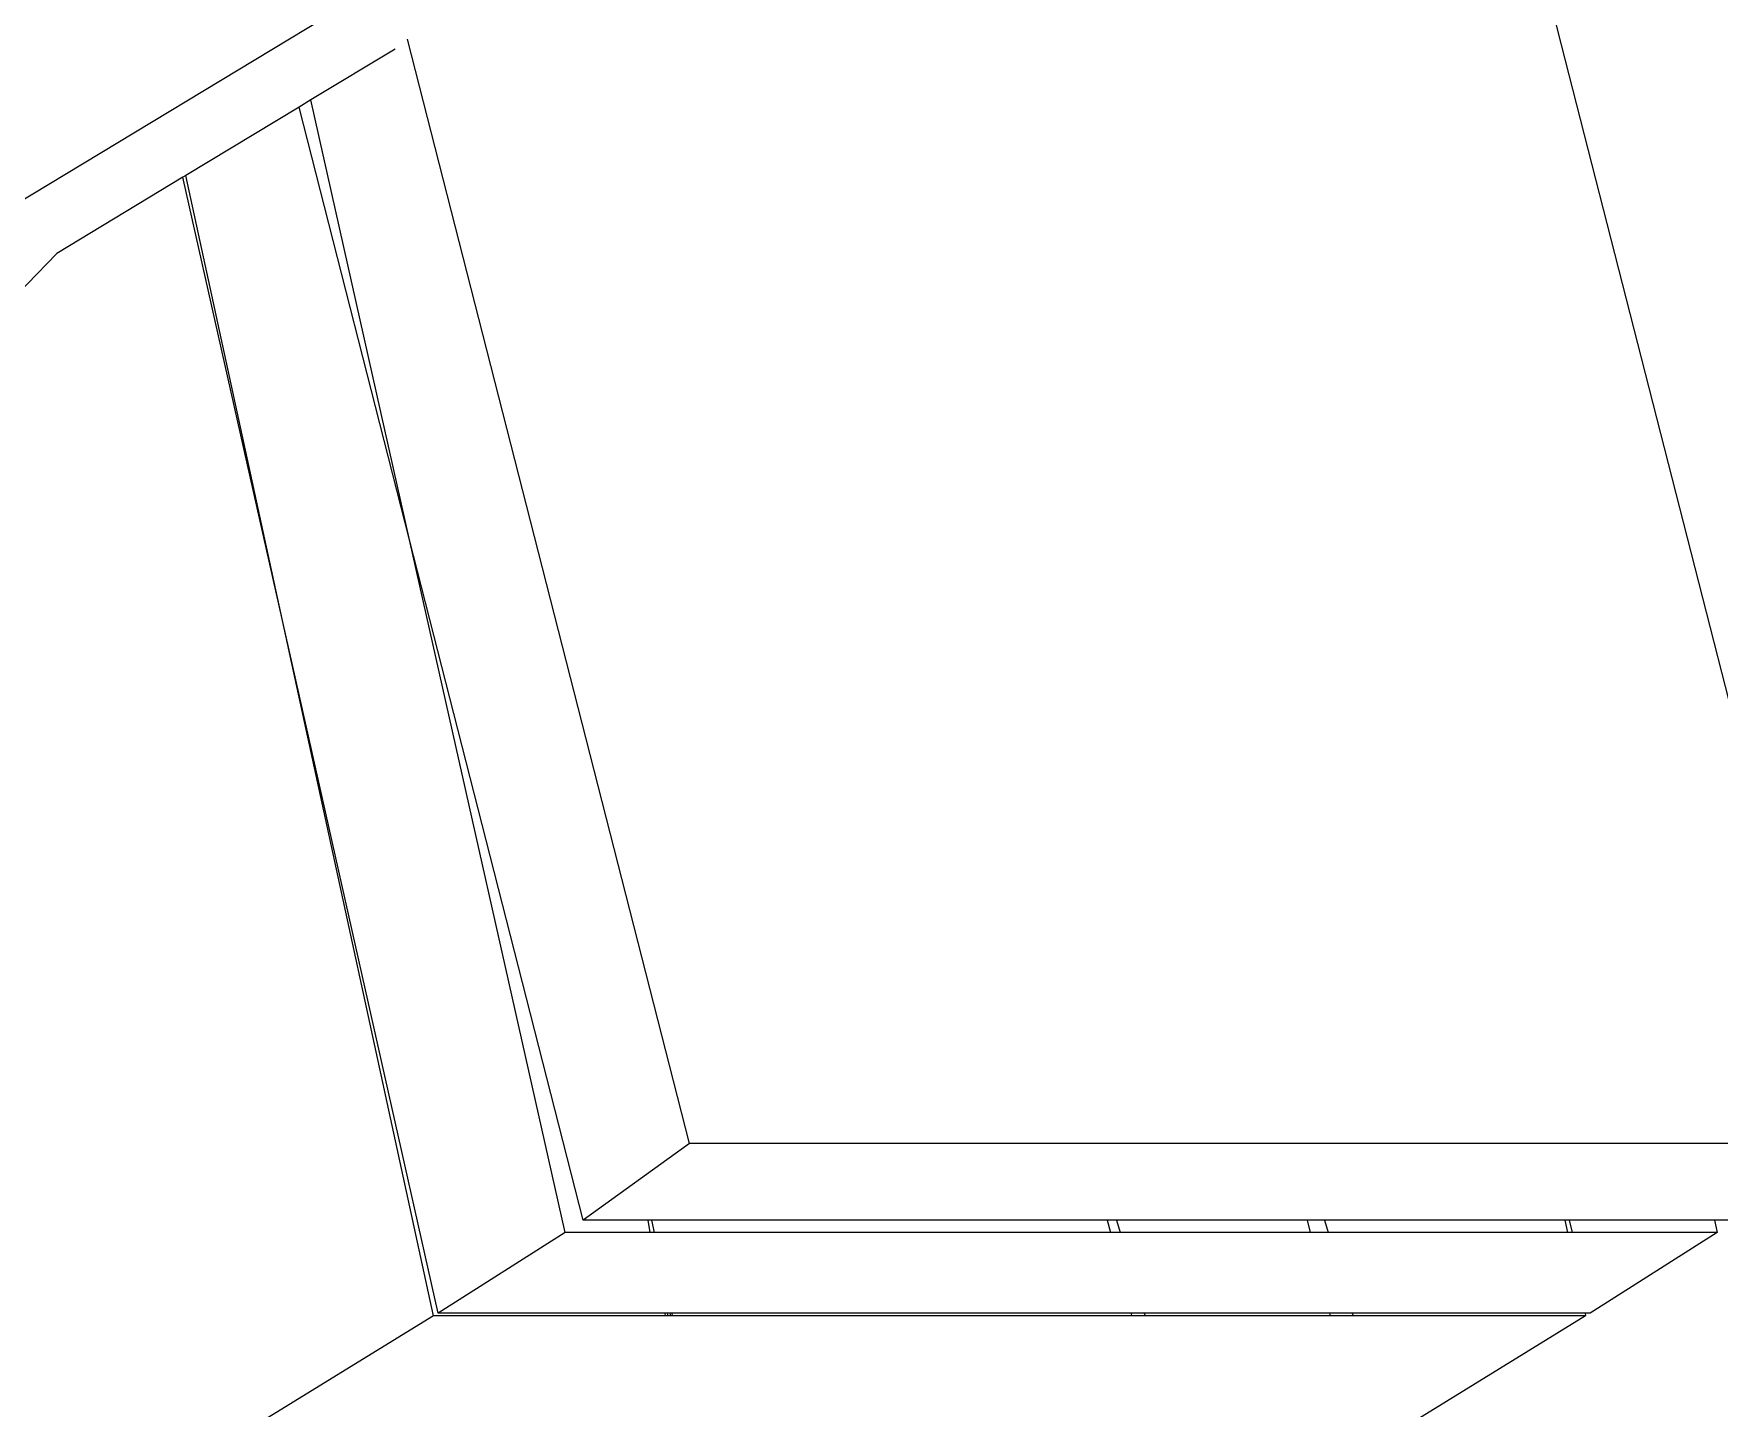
# Model space of a CAD drawing. Extents: x -24961 to 905641, y -154323 to 635957.
# Drawn here: x 438862.4 to 438999, y -132236.2 to -132124.8 of the extents above; entities that cross this region are included whole.
import ezdxf

# ---------------------------------------------------------------- set-up
doc = ezdxf.new("R2010")
doc.units = 0
doc.header["$LTSCALE"] = 1000
doc.header["$MEASUREMENT"] = 0

msp = doc.modelspace()

# ---------------------------------------------------------------- linework, layer by layer
for p, q in [((438980.78, -132104.43), (438986.2, -132125.65)), ((438890.96, -132120.46), (438854.36, -132142.57)), ((438891.72, -132126), (438884.87, -132130.13)), ((438915.57, -132214.7), (438892.72, -132125.21)), ((438986.2, -132125.65), (439008.93, -132214.7)), ((438884.87, -132130.13), (438883.92, -132130.71)), ((438892.88, -132165.78), (438884.87, -132130.13)), ((438883.92, -132130.71), (438874.74, -132136.25)), ((438892.88, -132165.78), (438883.92, -132130.71)), ((438874.51, -132136.39), (438864.29, -132142.57)), ((438874.74, -132136.25), (438874.51, -132136.39)), ((438882.58, -132172.33), (438874.51, -132136.39)), ((438882.58, -132172.33), (438874.74, -132136.25)), ((438864.29, -132142.57), (438847.57, -132159.81)), ((438905.49, -132221.91), (438892.88, -132165.78)), ((438906.95, -132220.92), (438892.88, -132165.78)), ((438894.82, -132228.68), (438882.58, -132172.33)), ((438895.19, -132228.46), (438882.58, -132172.33)), ((438915.57, -132214.7), (438906.95, -132220.92)), ((439008.93, -132214.7), (438915.57, -132214.7)), ((438912.18, -132220.92), (438906.95, -132220.92)), ((438912.18, -132220.92), (438912.36, -132221.91)), ((438912.48, -132220.92), (438912.18, -132220.92)), ((438912.48, -132220.92), (438912.7, -132221.91)), ((438949.42, -132220.92), (438912.48, -132220.92)), ((438949.42, -132220.92), (438949.67, -132221.91)), ((438950.16, -132220.92), (438949.42, -132220.92)), ((438950.16, -132220.92), (438950.46, -132221.91)), ((438965.62, -132220.92), (438950.16, -132220.92)), ((438965.62, -132220.92), (438965.86, -132221.91)), ((438967.02, -132220.92), (438965.62, -132220.92)), ((438967.02, -132220.92), (438967.31, -132221.91)), ((438986.5, -132220.92), (438967.02, -132220.92)), ((438986.5, -132220.92), (438986.71, -132221.91)), ((438986.86, -132220.92), (438986.5, -132220.92)), ((438986.86, -132220.92), (438987.08, -132221.91)), ((438998.63, -132220.92), (438986.86, -132220.92)), ((438998.63, -132220.92), (438998.85, -132221.91)), ((439000.32, -132220.92), (438998.63, -132220.92)), ((438905.49, -132221.91), (438895.19, -132228.46)), ((438912.36, -132221.91), (438905.49, -132221.91)), ((438912.7, -132221.91), (438912.36, -132221.91)), ((438949.67, -132221.91), (438912.7, -132221.91)), ((438950.46, -132221.91), (438949.67, -132221.91)), ((438965.86, -132221.91), (438950.46, -132221.91)), ((438967.31, -132221.91), (438965.86, -132221.91)), ((438986.71, -132221.91), (438967.31, -132221.91)), ((438987.08, -132221.91), (438986.71, -132221.91)), ((438998.85, -132221.91), (438987.08, -132221.91)), ((438998.85, -132221.91), (438988.55, -132228.46)), ((438913.55, -132228.46), (438895.19, -132228.46)), ((438913.55, -132228.46), (438913.59, -132228.68)), ((438913.75, -132228.46), (438913.55, -132228.46)), ((438913.75, -132228.46), (438913.8, -132228.68)), ((438914, -132228.46), (438913.75, -132228.46)), ((438914.06, -132228.68), (438914, -132228.46)), ((438914.12, -132228.46), (438914, -132228.46)), ((438914.12, -132228.46), (438914.17, -132228.68)), ((438951.34, -132228.46), (438914.12, -132228.46)), ((438951.34, -132228.46), (438951.39, -132228.68)), ((438952.41, -132228.46), (438951.34, -132228.46)), ((438952.41, -132228.46), (438952.48, -132228.68)), ((438967.43, -132228.46), (438952.41, -132228.46)), ((438967.43, -132228.46), (438967.49, -132228.68)), ((438969.27, -132228.46), (438967.43, -132228.46)), ((438969.27, -132228.46), (438969.33, -132228.68)), ((438988.14, -132228.46), (438969.27, -132228.46)), ((438988.14, -132228.46), (438988.18, -132228.68)), ((438988.55, -132228.46), (438988.14, -132228.46)), ((438894.82, -132228.68), (438829.52, -132268.8)), ((438913.59, -132228.68), (438894.82, -132228.68)), ((438913.8, -132228.68), (438913.59, -132228.68)), ((438914.06, -132228.68), (438913.8, -132228.68)), ((438914.17, -132228.68), (438914.06, -132228.68)), ((438951.39, -132228.68), (438914.17, -132228.68)), ((438952.48, -132228.68), (438951.39, -132228.68)), ((438967.49, -132228.68), (438952.48, -132228.68)), ((438969.33, -132228.68), (438967.49, -132228.68)), ((438988.18, -132228.68), (438969.33, -132228.68)), ((438988.18, -132228.68), (438972.25, -132238.47))]:
    msp.add_line(p, q)

doc.saveas('drawing.dxf')
